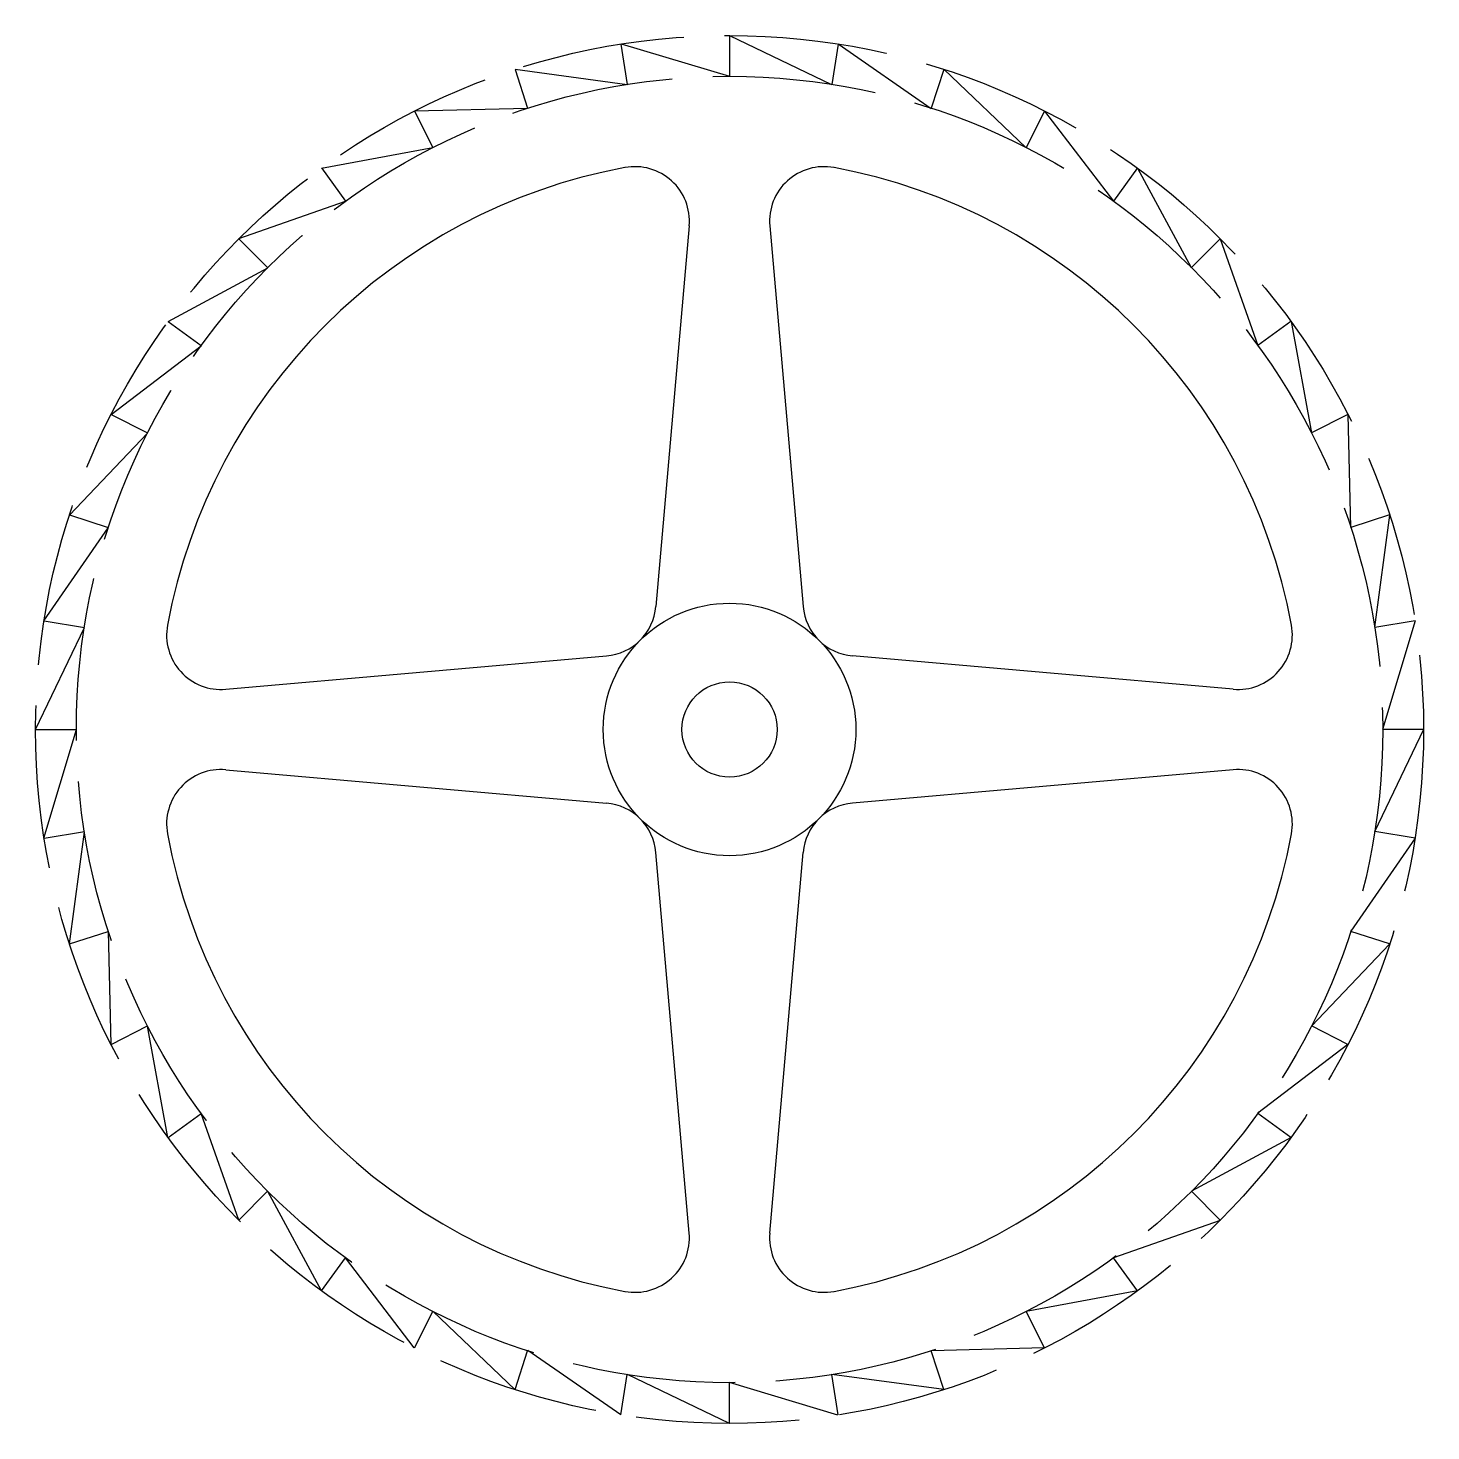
# Model space of a CAD drawing. Header units: millimetres. Extents: x 81 to 184, y 152 to 255.
import ezdxf

# ---------------------------------------------------------------- set-up
doc = ezdxf.new("R2010")
doc.units = ezdxf.units.MM
doc.linetypes.add('ACAD_ISO02W100', pattern=[15, 12, -3])

# ---------------------------------------------------------------- blocks, each defined once
blk = doc.blocks.new('*U2')
for p, q in [((14.86, 19.19), (-13.11, 16.74)), ((-19.19, -14.86), (-16.74, 13.11))]:
    blk.add_line(p, q)
for centre, radius, start, end in [((15.21, 15.21), 4, 349.4674, 95), ((-12.76, 12.76), 4, 95, 175), ((-22.15, 22.15), 42, 280.5326, 349.4674), ((-15.21, -15.21), 4, 175, 280.5326)]:
    blk.add_arc(centre, radius, start, end)
blk = doc.blocks.new('*U3')
at = {"color": 0, "linetype": 'ByBlock', "lineweight": -2, "transparency": 16777216}
for p, rotation in [((109.93, 225.24), 180), ((154.24, 225.24), 90), ((109.93, 180.94), 269.9999999999999)]:
    blk.add_blockref('*U2', p, dxfattribs=dict(at, rotation=rotation))
blk.add_blockref('*U2', (154.24, 180.94), dxfattribs=at)
blk = doc.blocks.new('*U4')
blk.add_line((0, 1.5), (0, -1.5))
blk = doc.blocks.new('*U5')
at = {"color": 0, "linetype": 'ByBlock', "lineweight": -2, "transparency": 16777216}
blk.add_blockref('*U4', (132.09, 252.59), dxfattribs=at)
for p, rotation in [((124.34, 251.98), 8.999999999999943), ((139.83, 251.98), 351.0000000000001), ((116.79, 250.17), 18.00000000000001), ((147.38, 250.17), 342), ((109.61, 247.19), 27.00000000000001), ((154.56, 247.19), 333), ((102.99, 243.14), 36), ((161.18, 243.14), 324), ((97.08, 238.09), 45.00000000000001), ((167.09, 238.09), 314.9999999999999), ((92.04, 232.18), 54), ((172.13, 232.18), 306), ((87.98, 225.56), 63), ((176.19, 225.56), 296.9999999999999), ((85.01, 218.39), 72), ((179.16, 218.39), 288), ((83.2, 210.83), 81), ((180.98, 210.83), 279), ((82.59, 203.09), 90), ((181.59, 203.09), 269.9999999999999), ((83.2, 195.35), 99.00000000000001), ((180.98, 195.35), 261), ((85.01, 187.79), 108), ((179.16, 187.79), 252), ((87.98, 180.62), 117), ((176.19, 180.62), 243), ((92.04, 173.99), 126), ((172.13, 173.99), 234), ((97.08, 168.09), 135), ((167.09, 168.09), 225), ((102.99, 163.04), 144), ((161.18, 163.04), 216), ((109.61, 158.98), 153), ((154.56, 158.98), 207), ((116.79, 156.01), 162), ((147.38, 156.01), 198), ((124.34, 154.2), 171), ((139.83, 154.2), 188.9999999999999), ((132.09, 153.59), 180)]:
    blk.add_blockref('*U4', p, dxfattribs=dict(at, rotation=rotation))
blk = doc.blocks.new('*U6')
blk.add_line((-3.75, 1.8), (3.75, -1.8))
blk = doc.blocks.new('*U7')
at = {"color": 0, "linetype": 'ByBlock', "lineweight": -2, "transparency": 16777216}
for p, rotation in [((120.45, 251.05), 17.99999999999997), ((128.1, 252.28), 8.999999999999984), ((143.49, 251.1), 350.9999999999999), ((113.09, 248.64), 26.99999999999998), ((150.86, 248.73), 342), ((106.2, 245.1), 35.99999999999999), ((157.77, 245.23), 332.9999999999999), ((99.95, 240.54), 44.99999999999999), ((164.04, 240.69), 324), ((94.49, 235.05), 53.99999999999997), ((169.53, 235.23), 314.9999999999999), ((174.1, 228.97), 306), ((89.95, 228.77), 62.99999999999998), ((86.45, 221.86), 71.99999999999997), ((177.63, 222.08), 296.9999999999999), ((180.04, 214.72), 288), ((84.07, 214.49), 80.99999999999997), ((82.88, 206.84), 89.99999999999997), ((181.27, 207.08), 278.9999999999999), ((82.9, 199.1), 98.99999999999996), ((181.29, 199.33), 270), ((84.13, 191.45), 108), ((180.1, 191.68), 260.9999999999999), ((86.54, 184.1), 117), ((177.72, 184.31), 252), ((174.22, 177.41), 242.9999999999999), ((90.07, 177.2), 126), ((94.64, 170.95), 135), ((169.69, 171.13), 234), ((100.13, 165.49), 144), ((164.22, 165.64), 225), ((106.4, 160.95), 152.9999999999999), ((157.97, 161.08), 216), ((151.08, 157.54), 206.9999999999999), ((113.31, 157.45), 162), ((143.72, 155.13), 198), ((120.68, 155.08), 171), ((128.33, 153.88), 180), ((136.07, 153.9), 188.9999999999999)]:
    blk.add_blockref('*U6', p, dxfattribs=dict(at, rotation=rotation))
blk.add_blockref('*U6', (135.84, 252.29), dxfattribs=at)

msp = doc.modelspace()

# ---------------------------------------------------------------- linework, layer by layer
at = {"linetype": 'ACAD_ISO02W100'}
for radius in [51, 48]:
    msp.add_circle((132.09, 203.09), radius, dxfattribs=at)
for radius in [9.28, 3.5]:
    msp.add_circle((132.09, 203.09), radius)

# ---------------------------------------------------------------- block references
for name in ['*U7', '*U5', '*U3']:
    msp.add_blockref(name, (0, 0))

doc.saveas('drawing.dxf')
